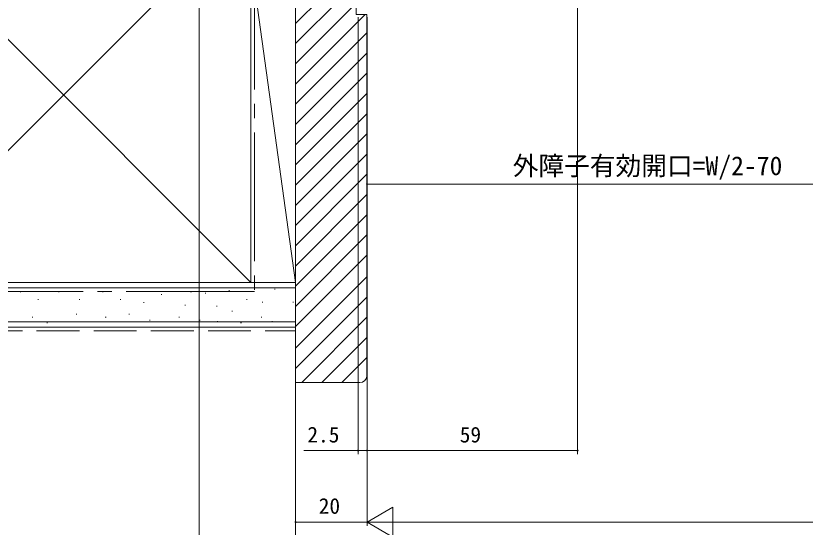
# Model space of a CAD drawing. Units: millimetres, scale not verified. Extents: x -495 to 495, y -800 to 801.
# Drawn here: x -309.9 to -88.8, y -681.4 to -538.3 of the extents above; entities that cross this region are included whole.
import ezdxf
from ezdxf.enums import TextEntityAlignment as Align

# ---------------------------------------------------------------- set-up
doc = ezdxf.new("R2010")
doc.units = ezdxf.units.MM
doc.header["$LTSCALE"] = 4
doc.linetypes.add('CHAIN2', pattern=[12, 9, -1, 1, -1])
doc.linetypes.add('DASHED3', pattern=[4, 3, -1])
doc.layers.add('0-3_YKK_11', color=3, linetype='Continuous', lineweight=9)
doc.layers.add('0-5_YKK_13', color=6, linetype='Continuous', lineweight=9)
doc.styles.add('ＭＳ ゴシック', font='')
doc.styles.get('ＭＳ ゴシック').set_extended_font_data('MS Gothic')

msp = doc.modelspace()

# ---------------------------------------------------------------- linework, layer by layer
at = {"layer": '0-3_YKK_11'}
for p, q in [((-244.001, -612.963), (-349.001, -507.963)), ((-244.001, -507.963), (-349.001, -612.963)), ((-244.001, -612.963), (-244.001, -522.963)), ((-244.001, -522.963), (-231.501, -612.963)), ((-231.501, -612.963), (-231.501, -522.963)), ((-215.756, -524.708), (-231.501, -540.453)), ((-214.501, -529.11), (-231.501, -546.11)), ((-214.501, -534.767), (-231.501, -551.767)), ((-212.04, -537.963), (-231.501, -557.423)), ((-211.501, -543.08), (-231.501, -563.08)), ((-211.501, -548.737), (-231.501, -568.737)), ((-211.501, -554.394), (-231.501, -574.394)), ((-211.501, -560.051), (-231.501, -580.051)), ((-211.501, -565.708), (-231.501, -585.708)), ((-211.501, -571.365), (-231.501, -591.365)), ((-211.501, -577.021), (-231.501, -597.021)), ((-211.501, -582.678), (-231.501, -602.678)), ((-211.501, -588.335), (-231.501, -608.335)), ((-211.501, -593.992), (-231.501, -613.992)), ((-211.501, -599.649), (-231.501, -619.649)), ((-211.501, -605.306), (-231.501, -625.306)), ((-211.501, -611.369), (-231.501, -631.369)), ((-400.038, -612.963), (-231.501, -612.963)), ((-400.038, -614.463), (-231.501, -614.463)), ((-244.001, -612.963), (-231.501, -612.963)), ((-231.501, -625.463), (-231.501, -612.963)), ((-308.432, -615.528), (-308.632, -615.528)), ((-297.718, -615.528), (-297.918, -615.528)), ((-285.425, -615.528), (-285.625, -615.528)), ((-268.941, -616.352), (-269.141, -616.352)), ((-260.7, -615.528), (-260.9, -615.528)), ((-256.609, -615.961), (-256.809, -615.961)), ((-249.982, -615.182), (-250.182, -615.182)), ((-237.185, -614.792), (-237.385, -614.792)), ((-303.487, -617.677), (-303.687, -617.677)), ((-291.949, -617.677), (-292.149, -617.677)), ((-280.48, -617.677), (-280.68, -617.677)), ((-273.886, -618.501), (-274.086, -618.501)), ((-245.041, -617.677), (-245.241, -617.677)), ((-240.693, -618.41), (-240.893, -618.41)), ((-232.118, -618.41), (-232.318, -618.41)), ((-211.501, -617.026), (-231.501, -637.026)), ((-262.348, -619.325), (-262.548, -619.325)), ((-253.49, -619.58), (-253.69, -619.58)), ((-249.161, -620.973), (-249.361, -620.973)), ((-305.136, -622.622), (-305.336, -622.622)), ((-292.773, -621.797), (-292.973, -621.797)), ((-284.6, -622.622), (-284.8, -622.622)), ((-278.007, -621.797), (-278.207, -621.797)), ((-272.238, -623.446), (-272.438, -623.446)), ((-263.996, -622.622), (-264.196, -622.622)), ((-258.227, -623.446), (-258.427, -623.446)), ((-240.92, -622.622), (-241.12, -622.622)), ((-211.501, -622.683), (-229.782, -640.963)), ((-400.038, -623.963), (-231.501, -623.963)), ((-400.038, -625.463), (-231.501, -625.463)), ((-301.015, -624.27), (-301.215, -624.27)), ((-253.301, -623.867), (-253.501, -623.867)), ((-246.689, -624.27), (-246.889, -624.27)), ((-237.964, -623.867), (-238.164, -623.867)), ((-211.501, -628.339), (-224.125, -640.963)), ((-211.501, -633.904), (-218.561, -640.963))]:
    msp.add_line(p, q, dxfattribs=at)
at = {"layer": '0-3_YKK_11', "linetype": 'CHAIN2'}
for p, q in [((-243.001, -522.963), (-243.001, -615.463)), ((-243.001, -615.463), (-400.038, -615.463))]:
    msp.add_line(p, q, dxfattribs=at)
at = {"layer": '0-3_YKK_11', "linetype": 'DASHED3'}
msp.add_line((-400.038, -626.463), (-231.501, -626.463), dxfattribs=at)
at = {"layer": '0-3_YKK_11'}
for points in [[(-349.001, -507.963), (-244.001, -507.963), (-244.001, -612.963), (-349.001, -612.963)], [(-231.501, -523.963), (-231.501, -640.963), (-213.501, -640.963)], [(-211.501, -638.963), (-211.501, -537.963), (-214.501, -537.963), (-214.501, -525.963), (-216.501, -523.963), (-231.501, -523.963)]]:
    msp.add_lwpolyline(points, dxfattribs=at)
msp.add_arc((-213.501, -638.963), 2, 270.00001, 359.99999, dxfattribs=at)
at = {"layer": '0-5_YKK_13'}
for p, q in [((-152.5, -478.264), (-152.5, -661)), ((-258.5, -496.664), (-258.5, -701)), ((-231.5, -523.664), (-231.5, -681)), ((-231.5, -523.664), (-231.5, -701)), ((-214, -538.664), (-214, -661)), ((-211.501, -538.963), (-211.501, -586.464)), ((-211.5, -538.664), (-211.5, -681)), ((-211.5, -538.664), (-211.5, -681)), ((-211.5, -538.664), (-211.5, -661)), ((-211.5, -538.664), (-211.5, -661)), ((-231.5, -545.958), (-231.5, -701)), ((-211.501, -585.464), (-50, -585.464)), ((-211.5, -660), (-152.5, -660)), ((-211.5, -680), (-204.225, -675.8)), ((-204.225, -684.2), (-204.225, -675.8)), ((-211.5, -680), (-231.5, -680)), ((-211.5, -680), (-204.225, -684.2)), ((-211.5, -680), (-196.951, -680)), ((203.1, -680), (-203.1, -680))]:
    msp.add_line(p, q, dxfattribs=at)
msp.add_lwpolyline([(-211.5, -660), (-214, -660), (-229.16, -660)], dxfattribs=at)
for centre, start, end in [((-211.501, -585.464), 0, 180), ((-211.501, -585.464), 180, 0), ((-214, -660), 0, 180), ((-214, -660), 180, 0), ((-211.5, -660), 0, 180), ((-211.5, -660), 0, 180), ((-211.5, -660), 180, 0), ((-211.5, -660), 180, 0), ((-152.5, -660), 0, 180), ((-152.5, -660), 180, 0), ((-231.5, -680), 0, 180), ((-231.5, -680), 180, 0)]:
    msp.add_arc(centre, 0.128, start, end, dxfattribs=at)

# ---------------------------------------------------------------- texts
at = {"layer": '0-5_YKK_13', "style": 'ＭＳ ゴシック'}
for s, height, p in [('外障子有効開口=W/2-70', 5.279, (-170.686, -584.504)), ('2.5', 4.399, (-228.2, -659.04)), ('59', 4.399, (-185.52, -659.04)), ('20', 4.399, (-225.02, -679))]:
    msp.add_text(s, height=height, dxfattribs=at).set_placement(p, align=Align.BOTTOM_LEFT)

doc.saveas('drawing.dxf')
